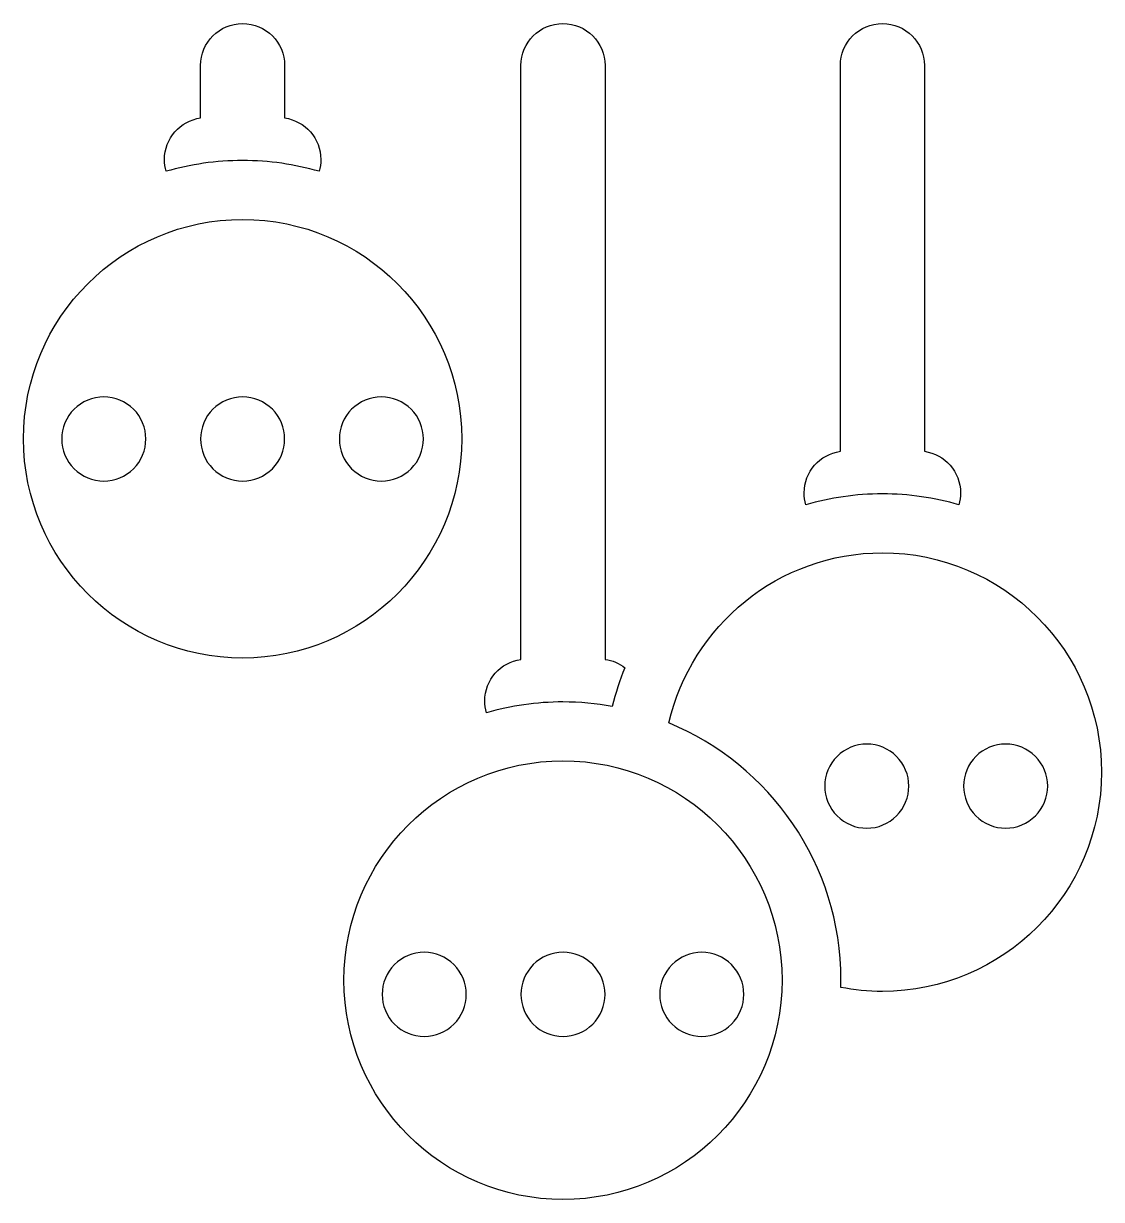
# Model space of a CAD drawing. Header units: centimetres. Extents: x -9.9 to 9.9, y -10.8 to 10.8.
import ezdxf

# ---------------------------------------------------------------- set-up
doc = ezdxf.new("R2010")
doc.units = ezdxf.units.CM
doc.header["$MEASUREMENT"] = 0
doc.layers.add('Layer 1', color=7, linetype='Continuous')

msp = doc.modelspace()

# ---------------------------------------------------------------- linework, layer by layer
at = {"layer": 'Layer 1'}
for points, knots in [([(-5.87532, 8.27973), (-5.38791, 8.27973), (-4.91678, 8.20958), (-4.47001, 8.08142), (-4.47001, 8.08142), (-4.45002, 8.15004), (-4.43897, 8.22245), (-4.43897, 8.29754), (-4.43897, 8.29754), (-4.43897, 8.68718), (-4.72778, 9.00856), (-5.10281, 9.06155), (-5.10281, 9.06155), (-5.10281, 9.06155), (-5.10281, 10.02256), (-5.10281, 10.02256), (-5.10281, 10.02256), (-5.1028, 10.44912), (-5.44868, 10.795), (-5.87532, 10.795), (-5.87532, 10.795), (-6.30196, 10.795), (-6.64783, 10.44912), (-6.64783, 10.02249), (-6.64783, 10.02249), (-6.64783, 10.02249), (-6.64783, 9.06141), (-6.64783, 9.06141), (-6.64783, 9.06141), (-7.02264, 9.00827), (-7.31116, 8.68697), (-7.31116, 8.29747), (-7.31116, 8.29747), (-7.31116, 8.22245), (-7.30011, 8.15005), (-7.28012, 8.08142), (-7.28012, 8.08142), (-6.83349, 8.20965), (-6.36258, 8.27973), (-5.87532, 8.27973)], [0, 0, 0, 0, 0.09090909, 0.09090909, 0.09090909, 0.09090909, 0.18181818, 0.18181818, 0.18181818, 0.18181818, 0.27272727, 0.27272727, 0.27272727, 0.27272727, 0.36363636, 0.36363636, 0.36363636, 0.36363636, 0.45454545, 0.45454545, 0.45454545, 0.45454545, 0.54545455, 0.54545455, 0.54545455, 0.54545455, 0.63636364, 0.63636364, 0.63636364, 0.63636364, 0.72727273, 0.72727273, 0.72727273, 0.72727273, 0.81818182, 0.81818182, 0.81818182, 0.81818182, 1, 1, 1, 1]), ([(0.00916, -1.66039), (0.31825, -1.66039), (0.62044, -1.68954), (0.91456, -1.74246), (0.91456, -1.74246), (0.97388, -1.49828), (1.05181, -1.26145), (1.14485, -1.03232), (1.14485, -1.03232), (1.04141, -0.95236), (0.91732, -0.89762), (0.78167, -0.87835), (0.78167, -0.87835), (0.78167, -0.87835), (0.78167, 10.02249), (0.78167, 10.02249), (0.78167, 10.02249), (0.78167, 10.44912), (0.4358, 10.795), (0.00916, 10.795), (0.00916, 10.795), (-0.41748, 10.795), (-0.76335, 10.44912), (-0.76335, 10.02249), (-0.76335, 10.02249), (-0.76335, 10.02249), (-0.76335, -0.87828), (-0.76335, -0.87828), (-0.76335, -0.87828), (-1.13838, -0.93127), (-1.42712, -1.25265), (-1.42712, -1.64222), (-1.42712, -1.64222), (-1.42712, -1.71739), (-1.416, -1.78993), (-1.39601, -1.85863), (-1.39601, -1.85863), (-0.94923, -1.73047), (-0.47818, -1.66039), (0.00916, -1.66039)], [0, 0, 0, 0, 0.09090909, 0.09090909, 0.09090909, 0.09090909, 0.18181818, 0.18181818, 0.18181818, 0.18181818, 0.27272727, 0.27272727, 0.27272727, 0.27272727, 0.36363636, 0.36363636, 0.36363636, 0.36363636, 0.45454545, 0.45454545, 0.45454545, 0.45454545, 0.54545455, 0.54545455, 0.54545455, 0.54545455, 0.63636364, 0.63636364, 0.63636364, 0.63636364, 0.72727273, 0.72727273, 0.72727273, 0.72727273, 0.81818182, 0.81818182, 0.81818182, 0.81818182, 1, 1, 1, 1]), ([(5.87532, 2.15915), (6.36259, 2.15915), (6.83357, 2.08907), (7.2802, 1.96091), (7.2802, 1.96091), (7.30019, 2.02961), (7.31131, 2.10208), (7.31131, 2.17717), (7.31131, 2.17717), (7.31131, 2.56666), (7.02264, 2.88797), (6.64784, 2.94111), (6.64784, 2.94111), (6.64784, 2.94111), (6.64783, 10.02249), (6.64783, 10.02249), (6.64783, 10.02249), (6.64783, 10.44912), (6.30195, 10.795), (5.87532, 10.795), (5.87532, 10.795), (5.44869, 10.795), (5.10281, 10.44912), (5.10281, 10.02249), (5.10281, 10.02249), (5.10281, 10.02249), (5.10281, 2.94119), (5.10281, 2.94119), (5.10281, 2.94119), (4.72786, 2.8882), (4.43912, 2.56682), (4.43912, 2.17725), (4.43912, 2.17725), (4.43912, 2.10223), (4.45017, 2.02983), (4.47009, 1.96128), (4.47009, 1.96128), (4.91678, 2.08943), (5.3879, 2.15915), (5.87532, 2.15915)], [0, 0, 0, 0, 0.09090909, 0.09090909, 0.09090909, 0.09090909, 0.18181818, 0.18181818, 0.18181818, 0.18181818, 0.27272727, 0.27272727, 0.27272727, 0.27272727, 0.36363636, 0.36363636, 0.36363636, 0.36363636, 0.45454545, 0.45454545, 0.45454545, 0.45454545, 0.54545455, 0.54545455, 0.54545455, 0.54545455, 0.63636364, 0.63636364, 0.63636364, 0.63636364, 0.72727273, 0.72727273, 0.72727273, 0.72727273, 0.81818182, 0.81818182, 0.81818182, 0.81818182, 1, 1, 1, 1]), ([(-1.85085, 3.17162), (-1.85085, 5.3919), (-3.6562, 7.19819), (-5.87531, 7.19819), (-5.87531, 7.19819), (-8.09414, 7.19819), (-9.89926, 5.3919), (-9.89926, 3.17162), (-9.89926, 3.17162), (-9.89926, 0.95134), (-8.09413, -0.85488), (-5.87531, -0.85488), (-5.87531, -0.85488), (-3.6562, -0.8548), (-1.85085, 0.95141), (-1.85085, 3.17162)], [0, 0, 0, 0, 0.2, 0.2, 0.2, 0.2, 0.4, 0.4, 0.4, 0.4, 0.6, 0.6, 0.6, 0.6, 1, 1, 1, 1]), ([(-7.87766, 2.62119), (-8.0221, 2.47747), (-8.22143, 2.39482), (-8.42381, 2.39482), (-8.42381, 2.39482), (-8.62772, 2.39482), (-8.82624, 2.47747), (-8.97076, 2.62119), (-8.97076, 2.62119), (-9.1144, 2.76483), (-9.19633, 2.96336), (-9.19633, 3.16726), (-9.19633, 3.16726), (-9.19633, 3.37124), (-9.1144, 3.56969), (-8.97076, 3.71341), (-8.97076, 3.71341), (-8.82704, 3.85713), (-8.62772, 3.93971), (-8.42381, 3.93971), (-8.42381, 3.93971), (-8.22063, 3.93971), (-8.02211, 3.85713), (-7.87766, 3.71341), (-7.87766, 3.71341), (-7.73402, 3.56969), (-7.65209, 3.37037), (-7.65209, 3.16726), (-7.65209, 3.16726), (-7.65209, 2.96415), (-7.73409, 2.76483), (-7.87766, 2.62119)], [0, 0, 0, 0, 0.11111111, 0.11111111, 0.11111111, 0.11111111, 0.22222222, 0.22222222, 0.22222222, 0.22222222, 0.33333333, 0.33333333, 0.33333333, 0.33333333, 0.44444444, 0.44444444, 0.44444444, 0.44444444, 0.55555556, 0.55555556, 0.55555556, 0.55555556, 0.66666667, 0.66666667, 0.66666667, 0.66666667, 0.77777778, 0.77777778, 0.77777778, 0.77777778, 1, 1, 1, 1]), ([(-5.32844, 2.62119), (-5.47288, 2.47747), (-5.67221, 2.39482), (-5.87539, 2.39482), (-5.87539, 2.39482), (-6.07857, 2.39482), (-6.27709, 2.47747), (-6.42154, 2.62119), (-6.42154, 2.62119), (-6.56518, 2.76483), (-6.64784, 2.96416), (-6.64784, 3.16726), (-6.64784, 3.16726), (-6.64784, 3.37036), (-6.56519, 3.56969), (-6.42154, 3.71341), (-6.42154, 3.71341), (-6.27782, 3.85713), (-6.0785, 3.93971), (-5.87539, 3.93971), (-5.87539, 3.93971), (-5.67148, 3.93971), (-5.47296, 3.85713), (-5.32844, 3.71341), (-5.32844, 3.71341), (-5.1848, 3.56969), (-5.10287, 3.37037), (-5.10287, 3.16726), (-5.10287, 3.16726), (-5.10287, 2.96415), (-5.1848, 2.76483), (-5.32844, 2.62119)], [0, 0, 0, 0, 0.11111111, 0.11111111, 0.11111111, 0.11111111, 0.22222222, 0.22222222, 0.22222222, 0.22222222, 0.33333333, 0.33333333, 0.33333333, 0.33333333, 0.44444444, 0.44444444, 0.44444444, 0.44444444, 0.55555556, 0.55555556, 0.55555556, 0.55555556, 0.66666667, 0.66666667, 0.66666667, 0.66666667, 0.77777778, 0.77777778, 0.77777778, 0.77777778, 1, 1, 1, 1]), ([(-3.87232, 2.62119), (-4.01596, 2.76483), (-4.09862, 2.96416), (-4.09862, 3.16726), (-4.09862, 3.16726), (-4.09862, 3.37036), (-4.01597, 3.56969), (-3.87232, 3.71341), (-3.87232, 3.71341), (-3.72788, 3.85713), (-3.52928, 3.93971), (-3.32617, 3.93971), (-3.32617, 3.93971), (-3.12226, 3.93971), (-2.92374, 3.85713), (-2.78002, 3.71341), (-2.78002, 3.71341), (-2.63565, 3.56969), (-2.55372, 3.37037), (-2.55372, 3.16726), (-2.55372, 3.16726), (-2.55372, 2.96415), (-2.63565, 2.76483), (-2.78002, 2.62119), (-2.78002, 2.62119), (-2.92374, 2.47747), (-3.12226, 2.39482), (-3.32617, 2.39482), (-3.32617, 2.39482), (-3.52927, 2.39475), (-3.72787, 2.47747), (-3.87232, 2.62119)], [0, 0, 0, 0, 0.11111111, 0.11111111, 0.11111111, 0.11111111, 0.22222222, 0.22222222, 0.22222222, 0.22222222, 0.33333333, 0.33333333, 0.33333333, 0.33333333, 0.44444444, 0.44444444, 0.44444444, 0.44444444, 0.55555556, 0.55555556, 0.55555556, 0.55555556, 0.66666667, 0.66666667, 0.66666667, 0.66666667, 0.77777778, 0.77777778, 0.77777778, 0.77777778, 1, 1, 1, 1]), ([(5.87532, 1.07768), (3.96639, 1.07768), (2.36545, -0.25966), (1.95495, -2.04676), (1.95495, -2.04676), (3.80755, -2.81382), (5.11465, -4.6409), (5.11465, -6.76835), (5.11465, -6.76835), (5.11465, -6.81291), (5.1124, -6.85689), (5.11131, -6.90109), (5.11131, -6.90109), (5.35883, -6.94914), (5.61399, -6.97531), (5.87532, -6.97531), (5.87532, -6.97531), (8.09415, -6.97531), (9.89927, -5.16909), (9.89927, -2.94888), (9.89927, -2.94888), (9.89927, -0.72861), (8.09414, 1.07768), (5.87532, 1.07768)], [0, 0, 0, 0, 0.14285714, 0.14285714, 0.14285714, 0.14285714, 0.28571429, 0.28571429, 0.28571429, 0.28571429, 0.42857143, 0.42857143, 0.42857143, 0.42857143, 0.57142857, 0.57142857, 0.57142857, 0.57142857, 0.71428571, 0.71428571, 0.71428571, 0.71428571, 1, 1, 1, 1]), ([(6.13519, -3.75193), (5.99155, -3.89565), (5.79222, -3.9783), (5.58912, -3.9783), (5.58912, -3.9783), (5.38594, -3.9783), (5.18669, -3.89565), (5.04297, -3.75193), (5.04297, -3.75193), (4.89925, -3.60829), (4.81667, -3.40896), (4.81667, -3.20586), (4.81667, -3.20586), (4.81667, -3.00276), (4.89925, -2.80343), (5.04297, -2.65971), (5.04297, -2.65971), (5.18669, -2.51599), (5.38601, -2.43341), (5.58912, -2.43341), (5.58912, -2.43341), (5.79303, -2.43341), (5.99155, -2.51599), (6.13519, -2.65971), (6.13519, -2.65971), (6.27891, -2.80343), (6.36156, -3.00275), (6.36156, -3.20586), (6.36156, -3.20586), (6.36156, -3.40897), (6.27891, -3.60829), (6.13519, -3.75193)], [0, 0, 0, 0, 0.11111111, 0.11111111, 0.11111111, 0.11111111, 0.22222222, 0.22222222, 0.22222222, 0.22222222, 0.33333333, 0.33333333, 0.33333333, 0.33333333, 0.44444444, 0.44444444, 0.44444444, 0.44444444, 0.55555556, 0.55555556, 0.55555556, 0.55555556, 0.66666667, 0.66666667, 0.66666667, 0.66666667, 0.77777778, 0.77777778, 0.77777778, 0.77777778, 1, 1, 1, 1]), ([(8.68441, -3.75193), (8.54077, -3.89565), (8.34144, -3.9783), (8.13834, -3.9783), (8.13834, -3.9783), (7.93524, -3.9783), (7.73591, -3.89565), (7.59219, -3.75193), (7.59219, -3.75193), (7.44847, -3.60829), (7.36589, -3.40896), (7.36589, -3.20586), (7.36589, -3.20586), (7.36589, -3.00276), (7.44847, -2.80343), (7.59219, -2.65971), (7.59219, -2.65971), (7.73591, -2.51599), (7.93523, -2.43341), (8.13834, -2.43341), (8.13834, -2.43341), (8.34225, -2.43341), (8.54077, -2.51599), (8.68441, -2.65971), (8.68441, -2.65971), (8.82885, -2.80343), (8.91078, -3.00275), (8.91078, -3.20586), (8.91078, -3.20586), (8.91078, -3.40897), (8.82893, -3.60829), (8.68441, -3.75193)], [0, 0, 0, 0, 0.11111111, 0.11111111, 0.11111111, 0.11111111, 0.22222222, 0.22222222, 0.22222222, 0.22222222, 0.33333333, 0.33333333, 0.33333333, 0.33333333, 0.44444444, 0.44444444, 0.44444444, 0.44444444, 0.55555556, 0.55555556, 0.55555556, 0.55555556, 0.66666667, 0.66666667, 0.66666667, 0.66666667, 0.77777778, 0.77777778, 0.77777778, 0.77777778, 1, 1, 1, 1]), ([(0.00916, -2.74186), (-2.20988, -2.74186), (-4.01516, -4.54808), (-4.01516, -6.76836), (-4.01516, -6.76836), (-4.01516, -8.98871), (-2.20989, -10.795), (0.00916, -10.795), (0.00916, -10.795), (2.22799, -10.795), (4.03319, -8.98871), (4.03319, -6.76836), (4.03319, -6.76836), (4.03319, -4.54815), (2.22799, -2.74186), (0.00916, -2.74186)], [0, 0, 0, 0, 0.2, 0.2, 0.2, 0.2, 0.4, 0.4, 0.4, 0.4, 0.6, 0.6, 0.6, 0.6, 1, 1, 1, 1]), ([(-1.99449, -7.57576), (-2.13821, -7.71948), (-2.33673, -7.80213), (-2.53991, -7.80213), (-2.53991, -7.80213), (-2.74309, -7.80213), (-2.94234, -7.71948), (-3.08686, -7.57576), (-3.08686, -7.57576), (-3.2305, -7.43212), (-3.31243, -7.23279), (-3.31243, -7.02969), (-3.31243, -7.02969), (-3.31243, -6.82659), (-3.2305, -6.62726), (-3.08686, -6.48354), (-3.08686, -6.48354), (-2.94242, -6.33982), (-2.74309, -6.25724), (-2.53991, -6.25724), (-2.53991, -6.25724), (-2.33673, -6.25724), (-2.13821, -6.33982), (-1.99449, -6.48354), (-1.99449, -6.48354), (-1.85005, -6.62726), (-1.7674, -6.82658), (-1.7674, -7.02969), (-1.7674, -7.02969), (-1.7674, -7.2328), (-1.85005, -7.43212), (-1.99449, -7.57576)], [0, 0, 0, 0, 0.11111111, 0.11111111, 0.11111111, 0.11111111, 0.22222222, 0.22222222, 0.22222222, 0.22222222, 0.33333333, 0.33333333, 0.33333333, 0.33333333, 0.44444444, 0.44444444, 0.44444444, 0.44444444, 0.55555556, 0.55555556, 0.55555556, 0.55555556, 0.66666667, 0.66666667, 0.66666667, 0.66666667, 0.77777778, 0.77777778, 0.77777778, 0.77777778, 1, 1, 1, 1]), ([(0.55552, -7.57576), (0.41108, -7.71948), (0.21248, -7.80213), (0.00937, -7.80213), (0.00937, -7.80213), (-0.19454, -7.80213), (-0.39306, -7.71948), (-0.53758, -7.57576), (-0.53758, -7.57576), (-0.68122, -7.43212), (-0.76315, -7.23279), (-0.76315, -7.02969), (-0.76315, -7.02969), (-0.76315, -6.82659), (-0.68122, -6.62726), (-0.53758, -6.48354), (-0.53758, -6.48354), (-0.39314, -6.33982), (-0.19454, -6.25724), (0.00937, -6.25724), (0.00937, -6.25724), (0.21255, -6.25724), (0.41107, -6.33982), (0.55552, -6.48354), (0.55552, -6.48354), (0.69924, -6.62726), (0.78182, -6.82658), (0.78182, -7.02969), (0.78182, -7.02969), (0.78182, -7.2328), (0.69924, -7.43212), (0.55552, -7.57576)], [0, 0, 0, 0, 0.11111111, 0.11111111, 0.11111111, 0.11111111, 0.22222222, 0.22222222, 0.22222222, 0.22222222, 0.33333333, 0.33333333, 0.33333333, 0.33333333, 0.44444444, 0.44444444, 0.44444444, 0.44444444, 0.55555556, 0.55555556, 0.55555556, 0.55555556, 0.66666667, 0.66666667, 0.66666667, 0.66666667, 0.77777778, 0.77777778, 0.77777778, 0.77777778, 1, 1, 1, 1]), ([(3.33104, -7.02969), (3.33104, -7.23287), (3.24846, -7.43212), (3.10474, -7.57576), (3.10474, -7.57576), (2.9603, -7.71948), (2.7617, -7.80213), (2.55859, -7.80213), (2.55859, -7.80213), (2.35548, -7.80213), (2.15616, -7.71948), (2.01252, -7.57576), (2.01252, -7.57576), (1.86808, -7.43212), (1.78615, -7.23279), (1.78615, -7.02969), (1.78615, -7.02969), (1.78615, -6.82659), (1.86808, -6.62726), (2.01252, -6.48354), (2.01252, -6.48354), (2.15616, -6.33982), (2.35549, -6.25724), (2.55859, -6.25724), (2.55859, -6.25724), (2.76169, -6.25724), (2.96029, -6.33982), (3.10474, -6.48354), (3.10474, -6.48354), (3.24846, -6.62718), (3.33104, -6.82651), (3.33104, -7.02969)], [0, 0, 0, 0, 0.11111111, 0.11111111, 0.11111111, 0.11111111, 0.22222222, 0.22222222, 0.22222222, 0.22222222, 0.33333333, 0.33333333, 0.33333333, 0.33333333, 0.44444444, 0.44444444, 0.44444444, 0.44444444, 0.55555556, 0.55555556, 0.55555556, 0.55555556, 0.66666667, 0.66666667, 0.66666667, 0.66666667, 0.77777778, 0.77777778, 0.77777778, 0.77777778, 1, 1, 1, 1])]:
    msp.add_open_spline(points, degree=3, knots=knots, dxfattribs=at)

doc.saveas('drawing.dxf')
